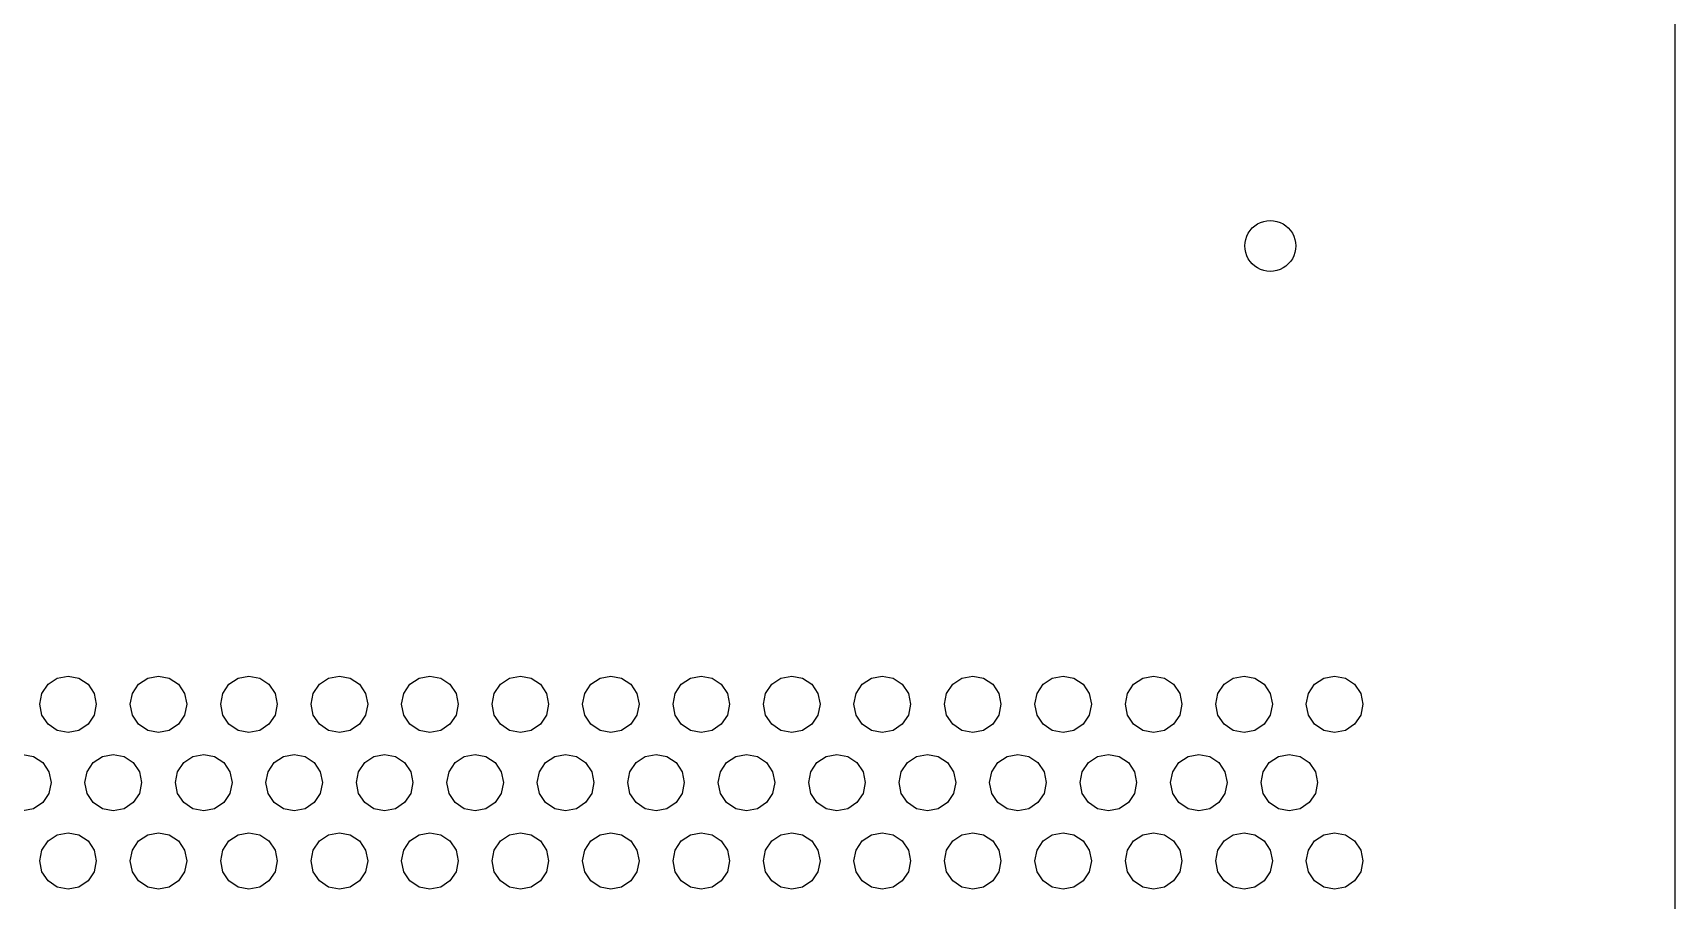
# Model space of a CAD drawing. Header units: metres. Extents: x 0 to 569, y 6 to 314.
# Drawn here: x 423.4 to 568.6, y 77.1 to 153.8 of the extents above; entities that cross this region are included whole.
import ezdxf

# ---------------------------------------------------------------- set-up
doc = ezdxf.new("R2010")
doc.units = ezdxf.units.M

msp = doc.modelspace()

# ---------------------------------------------------------------- linework, layer by layer
for p, q in [((568.62, 6), (568.62, 313.756)), ((531.035, 136.326), (531.229, 136.547)), ((531.229, 136.547), (531.45, 136.741)), ((531.45, 136.741), (531.695, 136.905)), ((531.695, 136.905), (531.959, 137.035)), ((531.959, 137.035), (532.238, 137.129)), ((532.238, 137.129), (532.526, 137.187)), ((532.526, 137.187), (532.82, 137.206)), ((532.82, 137.206), (533.114, 137.187)), ((533.114, 137.187), (533.402, 137.129)), ((533.402, 137.129), (533.681, 137.035)), ((533.681, 137.035), (533.945, 136.905)), ((533.945, 136.905), (534.19, 136.741)), ((534.19, 136.741), (534.411, 136.547)), ((534.411, 136.547), (534.605, 136.326)), ((530.57, 134.956), (530.589, 135.25)), ((530.589, 135.25), (530.647, 135.538)), ((530.647, 135.538), (530.741, 135.817)), ((530.741, 135.817), (530.871, 136.081)), ((530.871, 136.081), (531.035, 136.326)), ((534.605, 136.326), (534.769, 136.081)), ((534.769, 136.081), (534.899, 135.817)), ((534.899, 135.817), (534.993, 135.538)), ((534.993, 135.538), (535.051, 135.25)), ((535.051, 135.25), (535.07, 134.956)), ((530.589, 134.662), (530.57, 134.956)), ((530.647, 134.374), (530.589, 134.662)), ((530.741, 134.095), (530.647, 134.374)), ((530.871, 133.831), (530.741, 134.095)), ((531.035, 133.586), (530.871, 133.831)), ((534.769, 133.831), (534.605, 133.586)), ((534.899, 134.095), (534.769, 133.831)), ((534.993, 134.374), (534.899, 134.095)), ((535.051, 134.662), (534.993, 134.374)), ((535.07, 134.956), (535.051, 134.662)), ((531.229, 133.365), (531.035, 133.586)), ((531.45, 133.171), (531.229, 133.365)), ((531.695, 133.008), (531.45, 133.171)), ((531.959, 132.877), (531.695, 133.008)), ((532.238, 132.783), (531.959, 132.877)), ((532.526, 132.725), (532.238, 132.783)), ((532.82, 132.706), (532.526, 132.725)), ((533.114, 132.725), (532.82, 132.706)), ((533.402, 132.783), (533.114, 132.725)), ((533.681, 132.877), (533.402, 132.783)), ((533.945, 133.008), (533.681, 132.877)), ((534.19, 133.171), (533.945, 133.008)), ((534.411, 133.365), (534.19, 133.171)), ((534.605, 133.586), (534.411, 133.365)), ((424.19, 95.3823), (424.732, 96.1934)), ((424.732, 96.1934), (425.543, 96.7353)), ((425.543, 96.7353), (426.5, 96.9256)), ((426.5, 96.9256), (427.457, 96.7353)), ((427.457, 96.7353), (428.268, 96.1934)), ((428.268, 96.1934), (428.81, 95.3823)), ((432.19, 95.3823), (432.732, 96.1934)), ((432.732, 96.1934), (433.543, 96.7353)), ((433.543, 96.7353), (434.5, 96.9256)), ((434.5, 96.9256), (435.457, 96.7353)), ((435.457, 96.7353), (436.268, 96.1934)), ((436.268, 96.1934), (436.81, 95.3823)), ((440.19, 95.3823), (440.732, 96.1934)), ((440.732, 96.1934), (441.543, 96.7353)), ((441.543, 96.7353), (442.5, 96.9256)), ((442.5, 96.9256), (443.457, 96.7353)), ((443.457, 96.7353), (444.268, 96.1934)), ((444.268, 96.1934), (444.81, 95.3823)), ((448.19, 95.3823), (448.732, 96.1934)), ((448.732, 96.1934), (449.543, 96.7353)), ((449.543, 96.7353), (450.5, 96.9256)), ((450.5, 96.9256), (451.457, 96.7353)), ((451.457, 96.7353), (452.268, 96.1934)), ((452.268, 96.1934), (452.81, 95.3823)), ((456.19, 95.3823), (456.732, 96.1934)), ((456.732, 96.1934), (457.543, 96.7353)), ((457.543, 96.7353), (458.5, 96.9256)), ((458.5, 96.9256), (459.457, 96.7353)), ((459.457, 96.7353), (460.268, 96.1934)), ((460.268, 96.1934), (460.81, 95.3823)), ((464.19, 95.3823), (464.732, 96.1934)), ((464.732, 96.1934), (465.543, 96.7353)), ((465.543, 96.7353), (466.5, 96.9256)), ((466.5, 96.9256), (467.457, 96.7353)), ((467.457, 96.7353), (468.268, 96.1934)), ((468.268, 96.1934), (468.81, 95.3823)), ((472.19, 95.3823), (472.732, 96.1934)), ((472.732, 96.1934), (473.543, 96.7353)), ((473.543, 96.7353), (474.5, 96.9256)), ((474.5, 96.9256), (475.457, 96.7353)), ((475.457, 96.7353), (476.268, 96.1934)), ((476.268, 96.1934), (476.81, 95.3823)), ((480.19, 95.3823), (480.732, 96.1934)), ((480.732, 96.1934), (481.543, 96.7353)), ((481.543, 96.7353), (482.5, 96.9256)), ((482.5, 96.9256), (483.457, 96.7353)), ((483.457, 96.7353), (484.268, 96.1934)), ((484.268, 96.1934), (484.81, 95.3823)), ((488.19, 95.3823), (488.732, 96.1934)), ((488.732, 96.1934), (489.543, 96.7353)), ((489.543, 96.7353), (490.5, 96.9256)), ((490.5, 96.9256), (491.457, 96.7353)), ((491.457, 96.7353), (492.268, 96.1934)), ((492.268, 96.1934), (492.81, 95.3823)), ((496.19, 95.3823), (496.732, 96.1934)), ((496.732, 96.1934), (497.543, 96.7353)), ((497.543, 96.7353), (498.5, 96.9256)), ((498.5, 96.9256), (499.457, 96.7353)), ((499.457, 96.7353), (500.268, 96.1934)), ((500.268, 96.1934), (500.81, 95.3823)), ((504.19, 95.3823), (504.732, 96.1934)), ((504.732, 96.1934), (505.543, 96.7353)), ((505.543, 96.7353), (506.5, 96.9256)), ((506.5, 96.9256), (507.457, 96.7353)), ((507.457, 96.7353), (508.268, 96.1934)), ((508.268, 96.1934), (508.81, 95.3823)), ((512.19, 95.3823), (512.732, 96.1934)), ((512.732, 96.1934), (513.543, 96.7353)), ((513.543, 96.7353), (514.5, 96.9256)), ((514.5, 96.9256), (515.457, 96.7353)), ((515.457, 96.7353), (516.268, 96.1934)), ((516.268, 96.1934), (516.81, 95.3823)), ((520.19, 95.3823), (520.732, 96.1934)), ((520.732, 96.1934), (521.543, 96.7353)), ((521.543, 96.7353), (522.5, 96.9256)), ((522.5, 96.9256), (523.457, 96.7353)), ((523.457, 96.7353), (524.268, 96.1934)), ((524.268, 96.1934), (524.81, 95.3823)), ((528.19, 95.3823), (528.732, 96.1934)), ((528.732, 96.1934), (529.543, 96.7353)), ((529.543, 96.7353), (530.5, 96.9256)), ((530.5, 96.9256), (531.457, 96.7353)), ((531.457, 96.7353), (532.268, 96.1934)), ((532.268, 96.1934), (532.81, 95.3823)), ((536.19, 95.3823), (536.732, 96.1934)), ((536.732, 96.1934), (537.543, 96.7353)), ((537.543, 96.7353), (538.5, 96.9256)), ((538.5, 96.9256), (539.457, 96.7353)), ((539.457, 96.7353), (540.268, 96.1934)), ((540.268, 96.1934), (540.81, 95.3823)), ((424, 94.4256), (424.19, 95.3823)), ((424.19, 93.4689), (424, 94.4256)), ((428.81, 95.3823), (429, 94.4256)), ((429, 94.4256), (428.81, 93.4689)), ((432, 94.4256), (432.19, 95.3823)), ((432.19, 93.4689), (432, 94.4256)), ((436.81, 95.3823), (437, 94.4256)), ((437, 94.4256), (436.81, 93.4689)), ((440, 94.4256), (440.19, 95.3823)), ((440.19, 93.4689), (440, 94.4256)), ((444.81, 95.3823), (445, 94.4256)), ((445, 94.4256), (444.81, 93.4689)), ((448, 94.4256), (448.19, 95.3823)), ((448.19, 93.4689), (448, 94.4256)), ((452.81, 95.3823), (453, 94.4256)), ((453, 94.4256), (452.81, 93.4689)), ((456, 94.4256), (456.19, 95.3823)), ((456.19, 93.4689), (456, 94.4256)), ((460.81, 95.3823), (461, 94.4256)), ((461, 94.4256), (460.81, 93.4689)), ((464, 94.4256), (464.19, 95.3823)), ((464.19, 93.4689), (464, 94.4256)), ((468.81, 95.3823), (469, 94.4256)), ((469, 94.4256), (468.81, 93.4689)), ((472, 94.4256), (472.19, 95.3823)), ((472.19, 93.4689), (472, 94.4256)), ((476.81, 95.3823), (477, 94.4256)), ((477, 94.4256), (476.81, 93.4689)), ((480, 94.4256), (480.19, 95.3823)), ((480.19, 93.4689), (480, 94.4256)), ((484.81, 95.3823), (485, 94.4256)), ((485, 94.4256), (484.81, 93.4689)), ((488, 94.4256), (488.19, 95.3823)), ((488.19, 93.4689), (488, 94.4256)), ((492.81, 95.3823), (493, 94.4256)), ((493, 94.4256), (492.81, 93.4689)), ((496, 94.4256), (496.19, 95.3823)), ((496.19, 93.4689), (496, 94.4256)), ((500.81, 95.3823), (501, 94.4256)), ((501, 94.4256), (500.81, 93.4689)), ((504, 94.4256), (504.19, 95.3823)), ((504.19, 93.4689), (504, 94.4256)), ((508.81, 95.3823), (509, 94.4256)), ((509, 94.4256), (508.81, 93.4689)), ((512, 94.4256), (512.19, 95.3823)), ((512.19, 93.4689), (512, 94.4256)), ((516.81, 95.3823), (517, 94.4256)), ((517, 94.4256), (516.81, 93.4689)), ((520, 94.4256), (520.19, 95.3823)), ((520.19, 93.4689), (520, 94.4256)), ((524.81, 95.3823), (525, 94.4256)), ((525, 94.4256), (524.81, 93.4689)), ((528, 94.4256), (528.19, 95.3823)), ((528.19, 93.4689), (528, 94.4256)), ((532.81, 95.3823), (533, 94.4256)), ((533, 94.4256), (532.81, 93.4689)), ((536, 94.4256), (536.19, 95.3823)), ((536.19, 93.4689), (536, 94.4256)), ((540.81, 95.3823), (541, 94.4256)), ((541, 94.4256), (540.81, 93.4689)), ((424.732, 92.6579), (424.19, 93.4689)), ((428.81, 93.4689), (428.268, 92.6579)), ((432.732, 92.6579), (432.19, 93.4689)), ((436.81, 93.4689), (436.268, 92.6579)), ((440.732, 92.6579), (440.19, 93.4689)), ((444.81, 93.4689), (444.268, 92.6579)), ((448.732, 92.6579), (448.19, 93.4689)), ((452.81, 93.4689), (452.268, 92.6579)), ((456.732, 92.6579), (456.19, 93.4689)), ((460.81, 93.4689), (460.268, 92.6579)), ((464.732, 92.6579), (464.19, 93.4689)), ((468.81, 93.4689), (468.268, 92.6579)), ((472.732, 92.6579), (472.19, 93.4689)), ((476.81, 93.4689), (476.268, 92.6579)), ((480.732, 92.6579), (480.19, 93.4689)), ((484.81, 93.4689), (484.268, 92.6579)), ((488.732, 92.6579), (488.19, 93.4689)), ((492.81, 93.4689), (492.268, 92.6579)), ((496.732, 92.6579), (496.19, 93.4689)), ((500.81, 93.4689), (500.268, 92.6579)), ((504.732, 92.6579), (504.19, 93.4689)), ((508.81, 93.4689), (508.268, 92.6579)), ((512.732, 92.6579), (512.19, 93.4689)), ((516.81, 93.4689), (516.268, 92.6579)), ((520.732, 92.6579), (520.19, 93.4689)), ((524.81, 93.4689), (524.268, 92.6579)), ((528.732, 92.6579), (528.19, 93.4689)), ((532.81, 93.4689), (532.268, 92.6579)), ((536.732, 92.6579), (536.19, 93.4689)), ((540.81, 93.4689), (540.268, 92.6579)), ((425.543, 92.1159), (424.732, 92.6579)), ((426.5, 91.9256), (425.543, 92.1159)), ((427.457, 92.1159), (426.5, 91.9256)), ((428.268, 92.6579), (427.457, 92.1159)), ((433.543, 92.1159), (432.732, 92.6579)), ((434.5, 91.9256), (433.543, 92.1159)), ((435.457, 92.1159), (434.5, 91.9256)), ((436.268, 92.6579), (435.457, 92.1159)), ((441.543, 92.1159), (440.732, 92.6579)), ((442.5, 91.9256), (441.543, 92.1159)), ((443.457, 92.1159), (442.5, 91.9256)), ((444.268, 92.6579), (443.457, 92.1159)), ((449.543, 92.1159), (448.732, 92.6579)), ((450.5, 91.9256), (449.543, 92.1159)), ((451.457, 92.1159), (450.5, 91.9256)), ((452.268, 92.6579), (451.457, 92.1159)), ((457.543, 92.1159), (456.732, 92.6579)), ((458.5, 91.9256), (457.543, 92.1159)), ((459.457, 92.1159), (458.5, 91.9256)), ((460.268, 92.6579), (459.457, 92.1159)), ((465.543, 92.1159), (464.732, 92.6579)), ((466.5, 91.9256), (465.543, 92.1159)), ((467.457, 92.1159), (466.5, 91.9256)), ((468.268, 92.6579), (467.457, 92.1159)), ((473.543, 92.1159), (472.732, 92.6579)), ((474.5, 91.9256), (473.543, 92.1159)), ((475.457, 92.1159), (474.5, 91.9256)), ((476.268, 92.6579), (475.457, 92.1159)), ((481.543, 92.1159), (480.732, 92.6579)), ((482.5, 91.9256), (481.543, 92.1159)), ((483.457, 92.1159), (482.5, 91.9256)), ((484.268, 92.6579), (483.457, 92.1159)), ((489.543, 92.1159), (488.732, 92.6579)), ((490.5, 91.9256), (489.543, 92.1159)), ((491.457, 92.1159), (490.5, 91.9256)), ((492.268, 92.6579), (491.457, 92.1159)), ((497.543, 92.1159), (496.732, 92.6579)), ((498.5, 91.9256), (497.543, 92.1159)), ((499.457, 92.1159), (498.5, 91.9256)), ((500.268, 92.6579), (499.457, 92.1159)), ((505.543, 92.1159), (504.732, 92.6579)), ((506.5, 91.9256), (505.543, 92.1159)), ((507.457, 92.1159), (506.5, 91.9256)), ((508.268, 92.6579), (507.457, 92.1159)), ((513.543, 92.1159), (512.732, 92.6579)), ((514.5, 91.9256), (513.543, 92.1159)), ((515.457, 92.1159), (514.5, 91.9256)), ((516.268, 92.6579), (515.457, 92.1159)), ((521.543, 92.1159), (520.732, 92.6579)), ((522.5, 91.9256), (521.543, 92.1159)), ((523.457, 92.1159), (522.5, 91.9256)), ((524.268, 92.6579), (523.457, 92.1159)), ((529.543, 92.1159), (528.732, 92.6579)), ((530.5, 91.9256), (529.543, 92.1159)), ((531.457, 92.1159), (530.5, 91.9256)), ((532.268, 92.6579), (531.457, 92.1159)), ((537.543, 92.1159), (536.732, 92.6579)), ((538.5, 91.9256), (537.543, 92.1159)), ((539.457, 92.1159), (538.5, 91.9256)), ((540.268, 92.6579), (539.457, 92.1159)), ((422.5, 89.9974), (423.457, 89.8071)), ((423.457, 89.8071), (424.268, 89.2652)), ((424.268, 89.2652), (424.81, 88.4541)), ((428.19, 88.4541), (428.732, 89.2652)), ((428.732, 89.2652), (429.543, 89.8071)), ((429.543, 89.8071), (430.5, 89.9974)), ((430.5, 89.9974), (431.457, 89.8071)), ((431.457, 89.8071), (432.268, 89.2652)), ((432.268, 89.2652), (432.81, 88.4541)), ((436.19, 88.4541), (436.732, 89.2652)), ((436.732, 89.2652), (437.543, 89.8071)), ((437.543, 89.8071), (438.5, 89.9974)), ((438.5, 89.9974), (439.457, 89.8071)), ((439.457, 89.8071), (440.268, 89.2652)), ((440.268, 89.2652), (440.81, 88.4541)), ((444.19, 88.4541), (444.732, 89.2652)), ((444.732, 89.2652), (445.543, 89.8071)), ((445.543, 89.8071), (446.5, 89.9974)), ((446.5, 89.9974), (447.457, 89.8071)), ((447.457, 89.8071), (448.268, 89.2652)), ((448.268, 89.2652), (448.81, 88.4541)), ((452.19, 88.4541), (452.732, 89.2652)), ((452.732, 89.2652), (453.543, 89.8071)), ((453.543, 89.8071), (454.5, 89.9974)), ((454.5, 89.9974), (455.457, 89.8071)), ((455.457, 89.8071), (456.268, 89.2652)), ((456.268, 89.2652), (456.81, 88.4541)), ((460.19, 88.4541), (460.732, 89.2652)), ((460.732, 89.2652), (461.543, 89.8071)), ((461.543, 89.8071), (462.5, 89.9974)), ((462.5, 89.9974), (463.457, 89.8071)), ((463.457, 89.8071), (464.268, 89.2652)), ((464.268, 89.2652), (464.81, 88.4541)), ((468.19, 88.4541), (468.732, 89.2652)), ((468.732, 89.2652), (469.543, 89.8071)), ((469.543, 89.8071), (470.5, 89.9974)), ((470.5, 89.9974), (471.457, 89.8071)), ((471.457, 89.8071), (472.268, 89.2652)), ((472.268, 89.2652), (472.81, 88.4541)), ((476.19, 88.4541), (476.732, 89.2652)), ((476.732, 89.2652), (477.543, 89.8071)), ((477.543, 89.8071), (478.5, 89.9974)), ((478.5, 89.9974), (479.457, 89.8071)), ((479.457, 89.8071), (480.268, 89.2652)), ((480.268, 89.2652), (480.81, 88.4541)), ((484.19, 88.4541), (484.732, 89.2652)), ((484.732, 89.2652), (485.543, 89.8071)), ((485.543, 89.8071), (486.5, 89.9974)), ((486.5, 89.9974), (487.457, 89.8071)), ((487.457, 89.8071), (488.268, 89.2652)), ((488.268, 89.2652), (488.81, 88.4541)), ((492.19, 88.4541), (492.732, 89.2652)), ((492.732, 89.2652), (493.543, 89.8071)), ((493.543, 89.8071), (494.5, 89.9974)), ((494.5, 89.9974), (495.457, 89.8071)), ((495.457, 89.8071), (496.268, 89.2652)), ((496.268, 89.2652), (496.81, 88.4541)), ((500.19, 88.4541), (500.732, 89.2652)), ((500.732, 89.2652), (501.543, 89.8071)), ((501.543, 89.8071), (502.5, 89.9974)), ((502.5, 89.9974), (503.457, 89.8071)), ((503.457, 89.8071), (504.268, 89.2652)), ((504.268, 89.2652), (504.81, 88.4541)), ((508.19, 88.4541), (508.732, 89.2652)), ((508.732, 89.2652), (509.543, 89.8071)), ((509.543, 89.8071), (510.5, 89.9974)), ((510.5, 89.9974), (511.457, 89.8071)), ((511.457, 89.8071), (512.268, 89.2652)), ((512.268, 89.2652), (512.81, 88.4541)), ((516.19, 88.4541), (516.732, 89.2652)), ((516.732, 89.2652), (517.543, 89.8071)), ((517.543, 89.8071), (518.5, 89.9974)), ((518.5, 89.9974), (519.457, 89.8071)), ((519.457, 89.8071), (520.268, 89.2652)), ((520.268, 89.2652), (520.81, 88.4541)), ((524.19, 88.4541), (524.732, 89.2652)), ((524.732, 89.2652), (525.543, 89.8071)), ((525.543, 89.8071), (526.5, 89.9974)), ((526.5, 89.9974), (527.457, 89.8071)), ((527.457, 89.8071), (528.268, 89.2652)), ((528.268, 89.2652), (528.81, 88.4541)), ((532.19, 88.4541), (532.732, 89.2652)), ((532.732, 89.2652), (533.543, 89.8071)), ((533.543, 89.8071), (534.5, 89.9974)), ((534.5, 89.9974), (535.457, 89.8071)), ((535.457, 89.8071), (536.268, 89.2652)), ((536.268, 89.2652), (536.81, 88.4541)), ((424.81, 88.4541), (425, 87.4974)), ((425, 87.4974), (424.81, 86.5407)), ((428, 87.4974), (428.19, 88.4541)), ((428.19, 86.5407), (428, 87.4974)), ((432.81, 88.4541), (433, 87.4974)), ((433, 87.4974), (432.81, 86.5407)), ((436, 87.4974), (436.19, 88.4541)), ((436.19, 86.5407), (436, 87.4974)), ((440.81, 88.4541), (441, 87.4974)), ((441, 87.4974), (440.81, 86.5407)), ((444, 87.4974), (444.19, 88.4541)), ((444.19, 86.5407), (444, 87.4974)), ((448.81, 88.4541), (449, 87.4974)), ((449, 87.4974), (448.81, 86.5407)), ((452, 87.4974), (452.19, 88.4541)), ((452.19, 86.5407), (452, 87.4974)), ((456.81, 88.4541), (457, 87.4974)), ((457, 87.4974), (456.81, 86.5407)), ((460, 87.4974), (460.19, 88.4541)), ((460.19, 86.5407), (460, 87.4974)), ((464.81, 88.4541), (465, 87.4974)), ((465, 87.4974), (464.81, 86.5407)), ((468, 87.4974), (468.19, 88.4541)), ((468.19, 86.5407), (468, 87.4974)), ((472.81, 88.4541), (473, 87.4974)), ((473, 87.4974), (472.81, 86.5407)), ((476, 87.4974), (476.19, 88.4541)), ((476.19, 86.5407), (476, 87.4974)), ((480.81, 88.4541), (481, 87.4974)), ((481, 87.4974), (480.81, 86.5407)), ((484, 87.4974), (484.19, 88.4541)), ((484.19, 86.5407), (484, 87.4974)), ((488.81, 88.4541), (489, 87.4974)), ((489, 87.4974), (488.81, 86.5407)), ((492, 87.4974), (492.19, 88.4541)), ((492.19, 86.5407), (492, 87.4974)), ((496.81, 88.4541), (497, 87.4974)), ((497, 87.4974), (496.81, 86.5407)), ((500, 87.4974), (500.19, 88.4541)), ((500.19, 86.5407), (500, 87.4974)), ((504.81, 88.4541), (505, 87.4974)), ((505, 87.4974), (504.81, 86.5407)), ((508, 87.4974), (508.19, 88.4541)), ((508.19, 86.5407), (508, 87.4974)), ((512.81, 88.4541), (513, 87.4974)), ((513, 87.4974), (512.81, 86.5407)), ((516, 87.4974), (516.19, 88.4541)), ((516.19, 86.5407), (516, 87.4974)), ((520.81, 88.4541), (521, 87.4974)), ((521, 87.4974), (520.81, 86.5407)), ((524, 87.4974), (524.19, 88.4541)), ((524.19, 86.5407), (524, 87.4974)), ((528.81, 88.4541), (529, 87.4974)), ((529, 87.4974), (528.81, 86.5407)), ((532, 87.4974), (532.19, 88.4541)), ((532.19, 86.5407), (532, 87.4974)), ((536.81, 88.4541), (537, 87.4974)), ((537, 87.4974), (536.81, 86.5407)), ((424.268, 85.7296), (423.457, 85.1877)), ((424.81, 86.5407), (424.268, 85.7296)), ((428.732, 85.7296), (428.19, 86.5407)), ((429.543, 85.1877), (428.732, 85.7296)), ((432.268, 85.7296), (431.457, 85.1877)), ((432.81, 86.5407), (432.268, 85.7296)), ((436.732, 85.7296), (436.19, 86.5407)), ((437.543, 85.1877), (436.732, 85.7296)), ((440.268, 85.7296), (439.457, 85.1877)), ((440.81, 86.5407), (440.268, 85.7296)), ((444.732, 85.7296), (444.19, 86.5407)), ((445.543, 85.1877), (444.732, 85.7296)), ((448.268, 85.7296), (447.457, 85.1877)), ((448.81, 86.5407), (448.268, 85.7296)), ((452.732, 85.7296), (452.19, 86.5407)), ((453.543, 85.1877), (452.732, 85.7296)), ((456.268, 85.7296), (455.457, 85.1877)), ((456.81, 86.5407), (456.268, 85.7296)), ((460.732, 85.7296), (460.19, 86.5407)), ((461.543, 85.1877), (460.732, 85.7296)), ((464.268, 85.7296), (463.457, 85.1877)), ((464.81, 86.5407), (464.268, 85.7296)), ((468.732, 85.7296), (468.19, 86.5407)), ((469.543, 85.1877), (468.732, 85.7296)), ((472.268, 85.7296), (471.457, 85.1877)), ((472.81, 86.5407), (472.268, 85.7296)), ((476.732, 85.7296), (476.19, 86.5407)), ((477.543, 85.1877), (476.732, 85.7296)), ((480.268, 85.7296), (479.457, 85.1877)), ((480.81, 86.5407), (480.268, 85.7296)), ((484.732, 85.7296), (484.19, 86.5407)), ((485.543, 85.1877), (484.732, 85.7296)), ((488.268, 85.7296), (487.457, 85.1877)), ((488.81, 86.5407), (488.268, 85.7296)), ((492.732, 85.7296), (492.19, 86.5407)), ((493.543, 85.1877), (492.732, 85.7296)), ((496.268, 85.7296), (495.457, 85.1877)), ((496.81, 86.5407), (496.268, 85.7296)), ((500.732, 85.7296), (500.19, 86.5407)), ((501.543, 85.1877), (500.732, 85.7296)), ((504.268, 85.7296), (503.457, 85.1877)), ((504.81, 86.5407), (504.268, 85.7296)), ((508.732, 85.7296), (508.19, 86.5407)), ((509.543, 85.1877), (508.732, 85.7296)), ((512.268, 85.7296), (511.457, 85.1877)), ((512.81, 86.5407), (512.268, 85.7296)), ((516.732, 85.7296), (516.19, 86.5407)), ((517.543, 85.1877), (516.732, 85.7296)), ((520.268, 85.7296), (519.457, 85.1877)), ((520.81, 86.5407), (520.268, 85.7296)), ((524.732, 85.7296), (524.19, 86.5407)), ((525.543, 85.1877), (524.732, 85.7296)), ((528.268, 85.7296), (527.457, 85.1877)), ((528.81, 86.5407), (528.268, 85.7296)), ((532.732, 85.7296), (532.19, 86.5407)), ((533.543, 85.1877), (532.732, 85.7296)), ((536.268, 85.7296), (535.457, 85.1877)), ((536.81, 86.5407), (536.268, 85.7296)), ((423.457, 85.1877), (422.5, 84.9974)), ((430.5, 84.9974), (429.543, 85.1877)), ((431.457, 85.1877), (430.5, 84.9974)), ((438.5, 84.9974), (437.543, 85.1877)), ((439.457, 85.1877), (438.5, 84.9974)), ((446.5, 84.9974), (445.543, 85.1877)), ((447.457, 85.1877), (446.5, 84.9974)), ((454.5, 84.9974), (453.543, 85.1877)), ((455.457, 85.1877), (454.5, 84.9974)), ((462.5, 84.9974), (461.543, 85.1877)), ((463.457, 85.1877), (462.5, 84.9974)), ((470.5, 84.9974), (469.543, 85.1877)), ((471.457, 85.1877), (470.5, 84.9974)), ((478.5, 84.9974), (477.543, 85.1877)), ((479.457, 85.1877), (478.5, 84.9974)), ((486.5, 84.9974), (485.543, 85.1877)), ((487.457, 85.1877), (486.5, 84.9974)), ((494.5, 84.9974), (493.543, 85.1877)), ((495.457, 85.1877), (494.5, 84.9974)), ((502.5, 84.9974), (501.543, 85.1877)), ((503.457, 85.1877), (502.5, 84.9974)), ((510.5, 84.9974), (509.543, 85.1877)), ((511.457, 85.1877), (510.5, 84.9974)), ((518.5, 84.9974), (517.543, 85.1877)), ((519.457, 85.1877), (518.5, 84.9974)), ((526.5, 84.9974), (525.543, 85.1877)), ((527.457, 85.1877), (526.5, 84.9974)), ((534.5, 84.9974), (533.543, 85.1877)), ((535.457, 85.1877), (534.5, 84.9974)), ((424.732, 82.337), (425.543, 82.8789)), ((425.543, 82.8789), (426.5, 83.0692)), ((426.5, 83.0692), (427.457, 82.8789)), ((427.457, 82.8789), (428.268, 82.337)), ((432.732, 82.337), (433.543, 82.8789)), ((433.543, 82.8789), (434.5, 83.0692)), ((434.5, 83.0692), (435.457, 82.8789)), ((435.457, 82.8789), (436.268, 82.337)), ((440.732, 82.337), (441.543, 82.8789)), ((441.543, 82.8789), (442.5, 83.0692)), ((442.5, 83.0692), (443.457, 82.8789)), ((443.457, 82.8789), (444.268, 82.337)), ((448.732, 82.337), (449.543, 82.8789)), ((449.543, 82.8789), (450.5, 83.0692)), ((450.5, 83.0692), (451.457, 82.8789)), ((451.457, 82.8789), (452.268, 82.337)), ((456.732, 82.337), (457.543, 82.8789)), ((457.543, 82.8789), (458.5, 83.0692)), ((458.5, 83.0692), (459.457, 82.8789)), ((459.457, 82.8789), (460.268, 82.337)), ((464.732, 82.337), (465.543, 82.8789)), ((465.543, 82.8789), (466.5, 83.0692)), ((466.5, 83.0692), (467.457, 82.8789)), ((467.457, 82.8789), (468.268, 82.337)), ((472.732, 82.337), (473.543, 82.8789)), ((473.543, 82.8789), (474.5, 83.0692)), ((474.5, 83.0692), (475.457, 82.8789)), ((475.457, 82.8789), (476.268, 82.337)), ((480.732, 82.337), (481.543, 82.8789)), ((481.543, 82.8789), (482.5, 83.0692)), ((482.5, 83.0692), (483.457, 82.8789)), ((483.457, 82.8789), (484.268, 82.337)), ((488.732, 82.337), (489.543, 82.8789)), ((489.543, 82.8789), (490.5, 83.0692)), ((490.5, 83.0692), (491.457, 82.8789)), ((491.457, 82.8789), (492.268, 82.337)), ((496.732, 82.337), (497.543, 82.8789)), ((497.543, 82.8789), (498.5, 83.0692)), ((498.5, 83.0692), (499.457, 82.8789)), ((499.457, 82.8789), (500.268, 82.337)), ((504.732, 82.337), (505.543, 82.8789)), ((505.543, 82.8789), (506.5, 83.0692)), ((506.5, 83.0692), (507.457, 82.8789)), ((507.457, 82.8789), (508.268, 82.337)), ((512.732, 82.337), (513.543, 82.8789)), ((513.543, 82.8789), (514.5, 83.0692)), ((514.5, 83.0692), (515.457, 82.8789)), ((515.457, 82.8789), (516.268, 82.337)), ((520.732, 82.337), (521.543, 82.8789)), ((521.543, 82.8789), (522.5, 83.0692)), ((522.5, 83.0692), (523.457, 82.8789)), ((523.457, 82.8789), (524.268, 82.337)), ((528.732, 82.337), (529.543, 82.8789)), ((529.543, 82.8789), (530.5, 83.0692)), ((530.5, 83.0692), (531.457, 82.8789)), ((531.457, 82.8789), (532.268, 82.337)), ((536.732, 82.337), (537.543, 82.8789)), ((537.543, 82.8789), (538.5, 83.0692)), ((538.5, 83.0692), (539.457, 82.8789)), ((539.457, 82.8789), (540.268, 82.337)), ((424, 80.5692), (424.19, 81.5259)), ((424.19, 81.5259), (424.732, 82.337)), ((428.268, 82.337), (428.81, 81.5259)), ((428.81, 81.5259), (429, 80.5692)), ((432, 80.5692), (432.19, 81.5259)), ((432.19, 81.5259), (432.732, 82.337)), ((436.268, 82.337), (436.81, 81.5259)), ((436.81, 81.5259), (437, 80.5692)), ((440, 80.5692), (440.19, 81.5259)), ((440.19, 81.5259), (440.732, 82.337)), ((444.268, 82.337), (444.81, 81.5259)), ((444.81, 81.5259), (445, 80.5692)), ((448, 80.5692), (448.19, 81.5259)), ((448.19, 81.5259), (448.732, 82.337)), ((452.268, 82.337), (452.81, 81.5259)), ((452.81, 81.5259), (453, 80.5692)), ((456, 80.5692), (456.19, 81.5259)), ((456.19, 81.5259), (456.732, 82.337)), ((460.268, 82.337), (460.81, 81.5259)), ((460.81, 81.5259), (461, 80.5692)), ((464, 80.5692), (464.19, 81.5259)), ((464.19, 81.5259), (464.732, 82.337)), ((468.268, 82.337), (468.81, 81.5259)), ((468.81, 81.5259), (469, 80.5692)), ((472, 80.5692), (472.19, 81.5259)), ((472.19, 81.5259), (472.732, 82.337)), ((476.268, 82.337), (476.81, 81.5259)), ((476.81, 81.5259), (477, 80.5692)), ((480, 80.5692), (480.19, 81.5259)), ((480.19, 81.5259), (480.732, 82.337)), ((484.268, 82.337), (484.81, 81.5259)), ((484.81, 81.5259), (485, 80.5692)), ((488, 80.5692), (488.19, 81.5259)), ((488.19, 81.5259), (488.732, 82.337)), ((492.268, 82.337), (492.81, 81.5259)), ((492.81, 81.5259), (493, 80.5692)), ((496, 80.5692), (496.19, 81.5259)), ((496.19, 81.5259), (496.732, 82.337)), ((500.268, 82.337), (500.81, 81.5259)), ((500.81, 81.5259), (501, 80.5692)), ((504, 80.5692), (504.19, 81.5259)), ((504.19, 81.5259), (504.732, 82.337)), ((508.268, 82.337), (508.81, 81.5259)), ((508.81, 81.5259), (509, 80.5692)), ((512, 80.5692), (512.19, 81.5259)), ((512.19, 81.5259), (512.732, 82.337)), ((516.268, 82.337), (516.81, 81.5259)), ((516.81, 81.5259), (517, 80.5692)), ((520, 80.5692), (520.19, 81.5259)), ((520.19, 81.5259), (520.732, 82.337)), ((524.268, 82.337), (524.81, 81.5259)), ((524.81, 81.5259), (525, 80.5692)), ((528, 80.5692), (528.19, 81.5259)), ((528.19, 81.5259), (528.732, 82.337)), ((532.268, 82.337), (532.81, 81.5259)), ((532.81, 81.5259), (533, 80.5692)), ((536, 80.5692), (536.19, 81.5259)), ((536.19, 81.5259), (536.732, 82.337)), ((540.268, 82.337), (540.81, 81.5259)), ((540.81, 81.5259), (541, 80.5692)), ((424.19, 79.6125), (424, 80.5692)), ((429, 80.5692), (428.81, 79.6125)), ((432.19, 79.6125), (432, 80.5692)), ((437, 80.5692), (436.81, 79.6125)), ((440.19, 79.6125), (440, 80.5692)), ((445, 80.5692), (444.81, 79.6125)), ((448.19, 79.6125), (448, 80.5692)), ((453, 80.5692), (452.81, 79.6125)), ((456.19, 79.6125), (456, 80.5692)), ((461, 80.5692), (460.81, 79.6125)), ((464.19, 79.6125), (464, 80.5692)), ((469, 80.5692), (468.81, 79.6125)), ((472.19, 79.6125), (472, 80.5692)), ((477, 80.5692), (476.81, 79.6125)), ((480.19, 79.6125), (480, 80.5692)), ((485, 80.5692), (484.81, 79.6125)), ((488.19, 79.6125), (488, 80.5692)), ((493, 80.5692), (492.81, 79.6125)), ((496.19, 79.6125), (496, 80.5692)), ((501, 80.5692), (500.81, 79.6125)), ((504.19, 79.6125), (504, 80.5692)), ((509, 80.5692), (508.81, 79.6125)), ((512.19, 79.6125), (512, 80.5692)), ((517, 80.5692), (516.81, 79.6125)), ((520.19, 79.6125), (520, 80.5692)), ((525, 80.5692), (524.81, 79.6125)), ((528.19, 79.6125), (528, 80.5692)), ((533, 80.5692), (532.81, 79.6125)), ((536.19, 79.6125), (536, 80.5692)), ((541, 80.5692), (540.81, 79.6125)), ((424.732, 78.8014), (424.19, 79.6125)), ((425.543, 78.2595), (424.732, 78.8014)), ((428.268, 78.8014), (427.457, 78.2595)), ((428.81, 79.6125), (428.268, 78.8014)), ((432.732, 78.8014), (432.19, 79.6125)), ((433.543, 78.2595), (432.732, 78.8014)), ((436.268, 78.8014), (435.457, 78.2595)), ((436.81, 79.6125), (436.268, 78.8014)), ((440.732, 78.8014), (440.19, 79.6125)), ((441.543, 78.2595), (440.732, 78.8014)), ((444.268, 78.8014), (443.457, 78.2595)), ((444.81, 79.6125), (444.268, 78.8014)), ((448.732, 78.8014), (448.19, 79.6125)), ((449.543, 78.2595), (448.732, 78.8014)), ((452.268, 78.8014), (451.457, 78.2595)), ((452.81, 79.6125), (452.268, 78.8014)), ((456.732, 78.8014), (456.19, 79.6125)), ((457.543, 78.2595), (456.732, 78.8014)), ((460.268, 78.8014), (459.457, 78.2595)), ((460.81, 79.6125), (460.268, 78.8014)), ((464.732, 78.8014), (464.19, 79.6125)), ((465.543, 78.2595), (464.732, 78.8014)), ((468.268, 78.8014), (467.457, 78.2595)), ((468.81, 79.6125), (468.268, 78.8014)), ((472.732, 78.8014), (472.19, 79.6125)), ((473.543, 78.2595), (472.732, 78.8014)), ((476.268, 78.8014), (475.457, 78.2595)), ((476.81, 79.6125), (476.268, 78.8014)), ((480.732, 78.8014), (480.19, 79.6125)), ((481.543, 78.2595), (480.732, 78.8014)), ((484.268, 78.8014), (483.457, 78.2595)), ((484.81, 79.6125), (484.268, 78.8014)), ((488.732, 78.8014), (488.19, 79.6125)), ((489.543, 78.2595), (488.732, 78.8014)), ((492.268, 78.8014), (491.457, 78.2595)), ((492.81, 79.6125), (492.268, 78.8014)), ((496.732, 78.8014), (496.19, 79.6125)), ((497.543, 78.2595), (496.732, 78.8014)), ((500.268, 78.8014), (499.457, 78.2595)), ((500.81, 79.6125), (500.268, 78.8014)), ((504.732, 78.8014), (504.19, 79.6125)), ((505.543, 78.2595), (504.732, 78.8014)), ((508.268, 78.8014), (507.457, 78.2595)), ((508.81, 79.6125), (508.268, 78.8014)), ((512.732, 78.8014), (512.19, 79.6125)), ((513.543, 78.2595), (512.732, 78.8014)), ((516.268, 78.8014), (515.457, 78.2595)), ((516.81, 79.6125), (516.268, 78.8014)), ((520.732, 78.8014), (520.19, 79.6125)), ((521.543, 78.2595), (520.732, 78.8014)), ((524.268, 78.8014), (523.457, 78.2595)), ((524.81, 79.6125), (524.268, 78.8014)), ((528.732, 78.8014), (528.19, 79.6125)), ((529.543, 78.2595), (528.732, 78.8014)), ((532.268, 78.8014), (531.457, 78.2595)), ((532.81, 79.6125), (532.268, 78.8014)), ((536.732, 78.8014), (536.19, 79.6125)), ((537.543, 78.2595), (536.732, 78.8014)), ((540.268, 78.8014), (539.457, 78.2595)), ((540.81, 79.6125), (540.268, 78.8014)), ((426.5, 78.0692), (425.543, 78.2595)), ((427.457, 78.2595), (426.5, 78.0692)), ((434.5, 78.0692), (433.543, 78.2595)), ((435.457, 78.2595), (434.5, 78.0692)), ((442.5, 78.0692), (441.543, 78.2595)), ((443.457, 78.2595), (442.5, 78.0692)), ((450.5, 78.0692), (449.543, 78.2595)), ((451.457, 78.2595), (450.5, 78.0692)), ((458.5, 78.0692), (457.543, 78.2595)), ((459.457, 78.2595), (458.5, 78.0692)), ((466.5, 78.0692), (465.543, 78.2595)), ((467.457, 78.2595), (466.5, 78.0692)), ((474.5, 78.0692), (473.543, 78.2595)), ((475.457, 78.2595), (474.5, 78.0692)), ((482.5, 78.0692), (481.543, 78.2595)), ((483.457, 78.2595), (482.5, 78.0692)), ((490.5, 78.0692), (489.543, 78.2595)), ((491.457, 78.2595), (490.5, 78.0692)), ((498.5, 78.0692), (497.543, 78.2595)), ((499.457, 78.2595), (498.5, 78.0692)), ((506.5, 78.0692), (505.543, 78.2595)), ((507.457, 78.2595), (506.5, 78.0692)), ((514.5, 78.0692), (513.543, 78.2595)), ((515.457, 78.2595), (514.5, 78.0692)), ((522.5, 78.0692), (521.543, 78.2595)), ((523.457, 78.2595), (522.5, 78.0692)), ((530.5, 78.0692), (529.543, 78.2595)), ((531.457, 78.2595), (530.5, 78.0692)), ((538.5, 78.0692), (537.543, 78.2595)), ((539.457, 78.2595), (538.5, 78.0692))]:
    msp.add_line(p, q)

doc.saveas('drawing.dxf')
